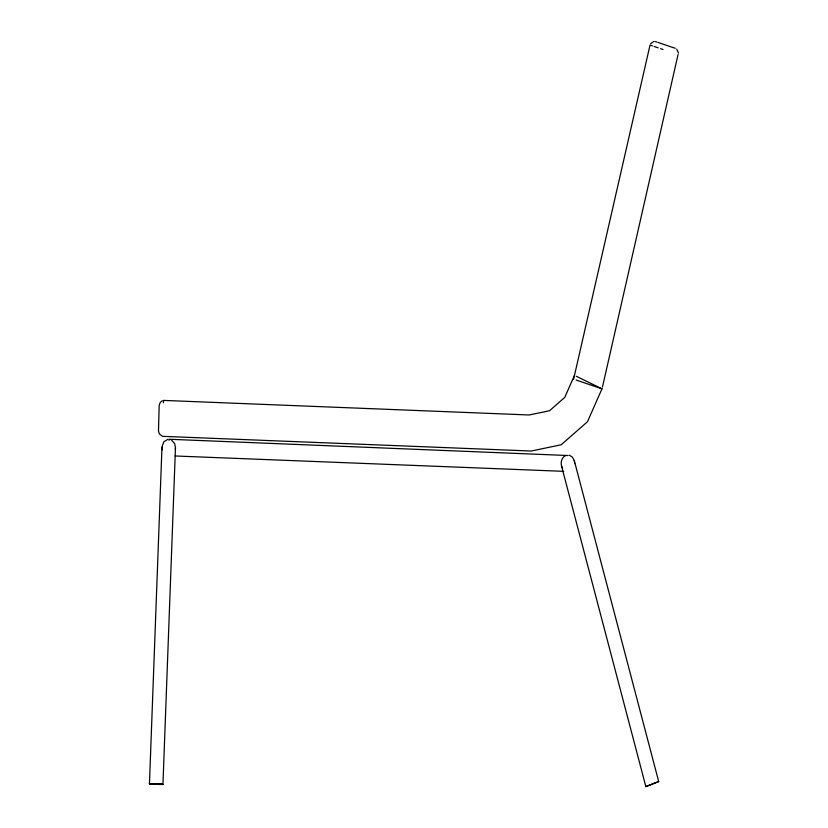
<?xml version="1.0" encoding="UTF-8"?>
<svg xmlns="http://www.w3.org/2000/svg" width="828" height="828" viewBox="0 0 828 828"><rect width="100%" height="100%" fill="white"/><g stroke="black" fill="none" stroke-linecap="round" stroke-linejoin="round"><path stroke-width="1.24" d="M163.458 402.812L163.52 400.4L529.185 414.983L549.544 410.729L564.758 397.388L574.477 375.374M169.078 440.361L169.109 439.254L568.06 455.524M171.313 439.865L174.708 443.684L175.464 447.844L162.94 784.447L159.452 784.499L149.454 783.692L161.977 447.099L163.747 441.893L167.846 439.306M175.308 449.273L175.464 447.844M573.618 379.162L650.032 45.064L652.557 45.923M602.473 387.059L678.039 54.607M650.642 43.667L653.934 41.4M565.835 455.41C561.943 457.046 560.432 461.9 561.467 465.771L645.85 786.59L658.695 781.549L574.321 460.741L572.427 457.149L569.322 455.203M658.695 781.549L645.85 786.59M162.267 400.731L160.197 402.532L159.173 405.378L158.49 431.015L159.359 433.924L162.567 436.325L531.214 451.032L561.208 444.76L587.456 421.752L601.987 388.829L576.329 376.274M149.454 783.702L162.94 784.447L149.454 783.702L150.417 783.609M175.122 455.98L563.764 471.339M154.008 783.681L161.439 784.188M162.102 784.261L162.857 784.395M655.227 41.483L657.039 42.104M658.177 42.497L675.234 48.303M654.161 46.471L658.219 47.858M660.558 48.655L663.011 49.483M576.143 380.021L602.059 388.849M676.693 49.152L678.546 53.178M562.564 468.306L561.467 465.771M574.321 460.741L574.642 463.576M162.278 449.935L161.977 447.099"/></g></svg>
